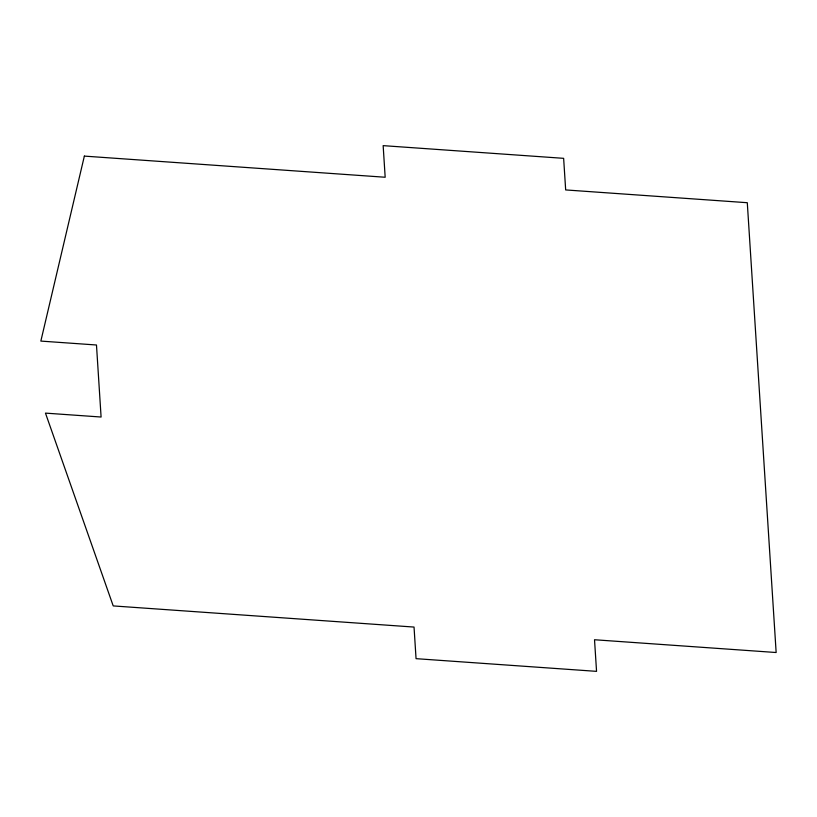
<?xml version="1.0" encoding="UTF-8"?>
<svg xmlns="http://www.w3.org/2000/svg" width="817" height="817" viewBox="0 0 817 817"><rect width="100%" height="100%" fill="white"/><g stroke="black" fill="none" stroke-linecap="round" stroke-linejoin="round"><path stroke-width="1.23" d="M84.355 156.108L40.85 341.087L96.477 344.999L101.094 417.027L45.466 413.116L113.216 605.918L414.035 627.068L416.057 658.665L596.553 671.36L594.521 639.752L776.15 652.517L747.289 202.708L565.67 189.932L563.638 158.335L383.153 145.64L385.175 177.248L84.355 156.108"/></g></svg>
